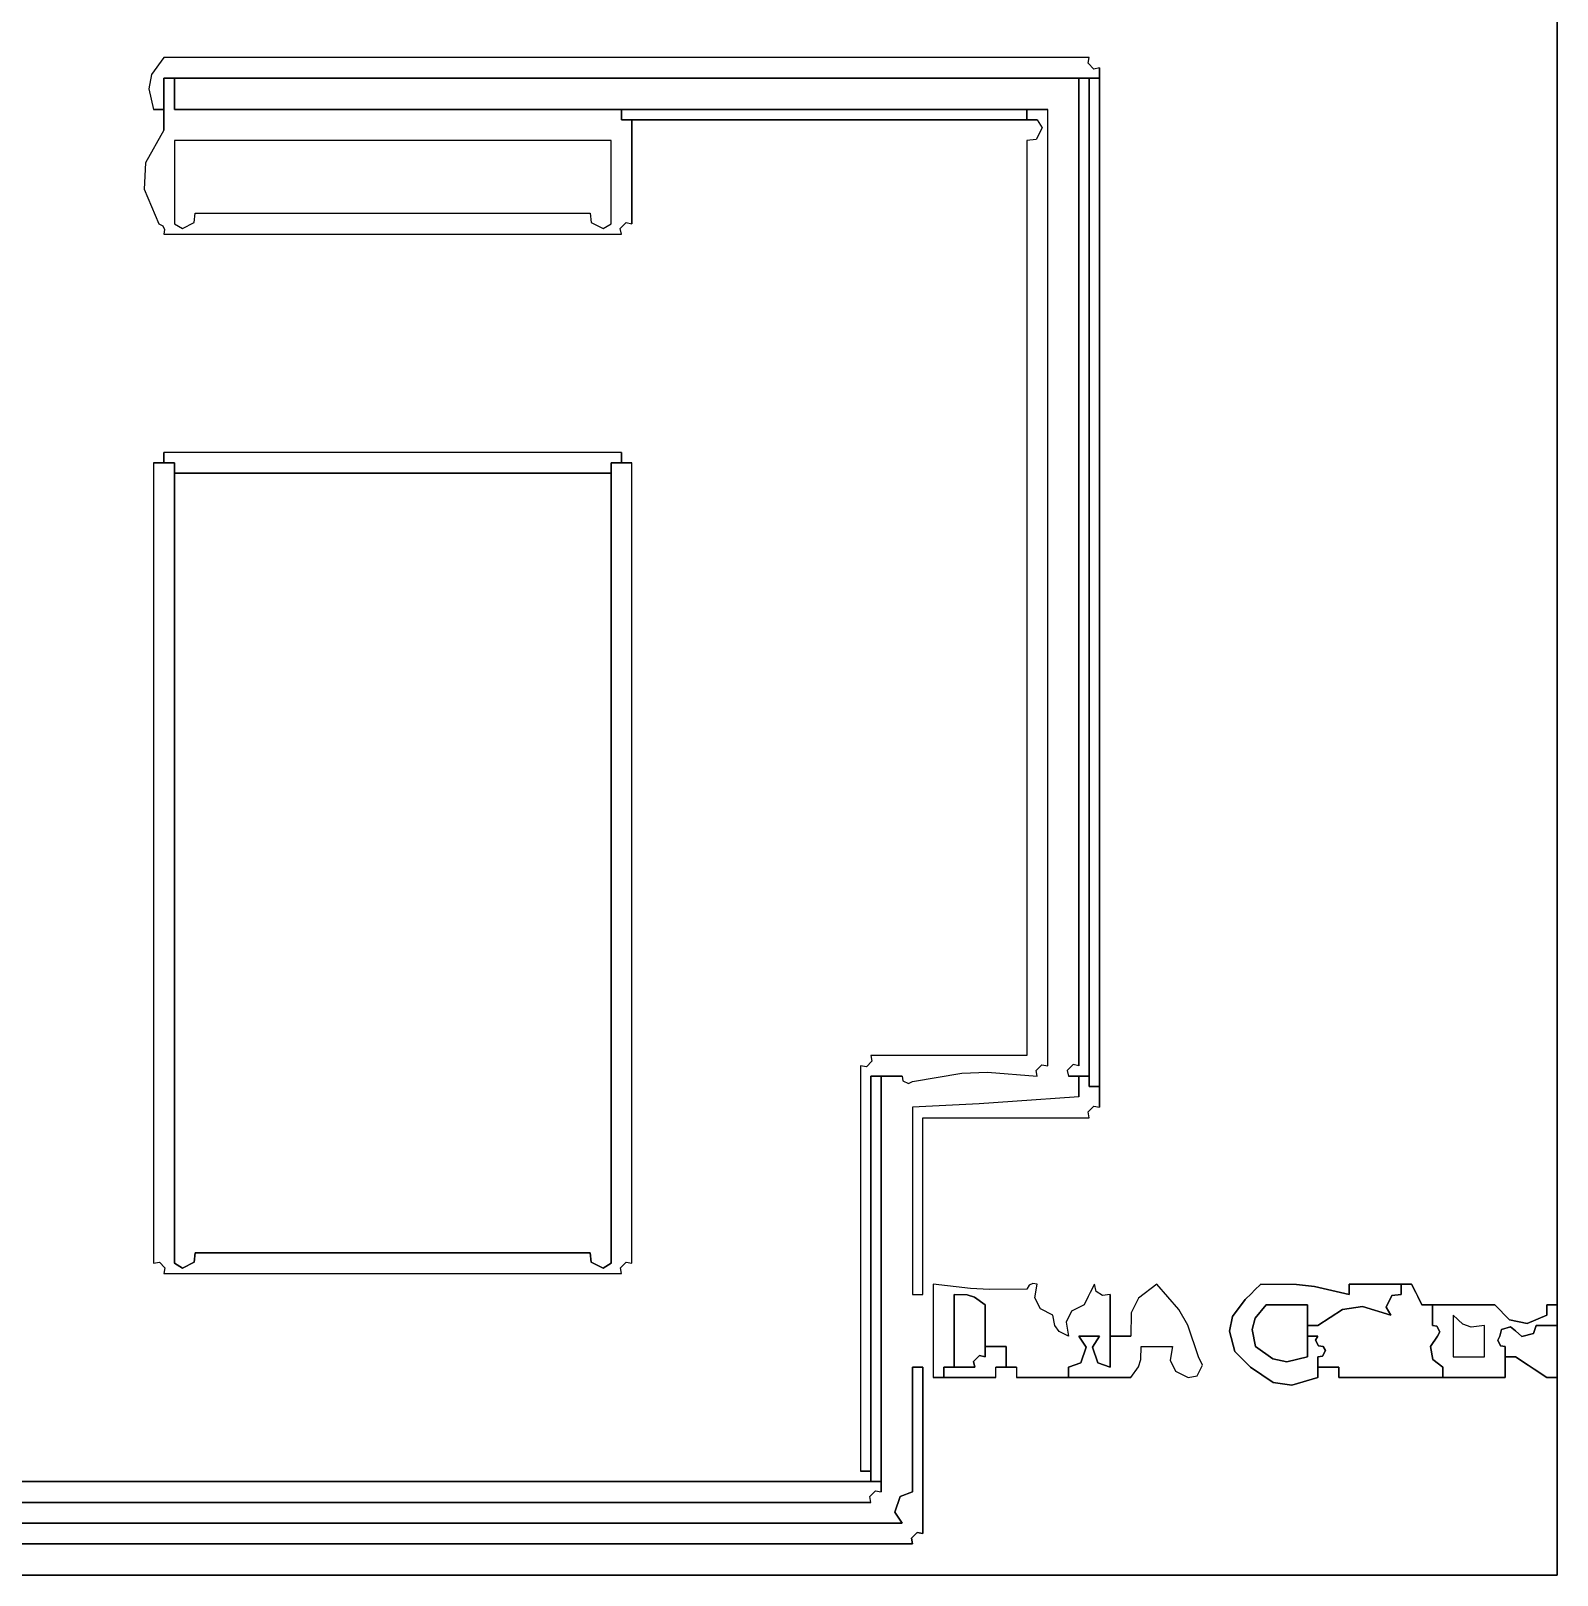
# Model space of a CAD drawing. Extents: x 0.01 to 7.89, y -0.01 to 3.53.
# Drawn here: x 5.851 to 7.891, y -0.014 to 2.05 of the extents above; entities that cross this region are included whole.
import ezdxf

# ---------------------------------------------------------------- set-up
doc = ezdxf.new("R2010")
doc.units = 0
doc.header["$LTSCALE"] = 0.40404
doc.layers.get('0').update_dxf_attribs({"linetype": 'CONTINUOUS'})

msp = doc.modelspace()

# ---------------------------------------------------------------- linework, layer by layer
for p, q in [((7.890686, 0.347301), (7.890686, 3.528582)), ((7.890686, 3.528582), (7.890686, 0.347301)), ((7.890686, 0.347301), (7.890686, 3.528582)), ((6.029151, 2.014348), (6.012531, 1.9914)), ((6.523708, 2.014348), (6.029151, 2.014348)), ((6.770987, 2.014348), (6.523708, 2.014348)), ((7.265544, 2.014348), (6.770987, 2.014348)), ((7.26387, 2.006669), (7.265544, 2.014348)), ((7.271758, 1.998782), (7.26387, 2.006669)), ((6.012531, 1.9914), (6.008743, 1.972462)), ((6.043043, 1.986564), (6.029151, 1.986564)), ((6.029151, 1.986564), (6.043043, 1.986564)), ((6.043043, 1.986564), (6.029151, 1.986564)), ((6.029151, 1.986564), (6.029151, 1.917103)), ((6.029151, 1.917103), (6.029151, 1.986564)), ((6.029151, 1.986564), (6.029151, 1.917103)), ((6.029151, 1.944887), (6.029151, 1.986564)), ((6.029151, 1.986564), (6.029151, 1.944887)), ((6.029151, 1.944887), (6.029151, 1.986564)), ((6.029151, 1.986564), (7.279436, 1.986564)), ((7.279436, 1.986564), (6.029151, 1.986564)), ((6.029151, 1.986564), (7.279436, 1.986564)), ((6.043043, 1.944887), (6.043043, 1.986564)), ((6.043043, 1.986564), (6.043043, 1.944887)), ((6.043043, 1.944887), (6.043043, 1.986564)), ((7.265544, 1.986564), (7.251652, 1.986564)), ((7.251652, 1.986564), (7.265544, 1.986564)), ((7.265544, 1.986564), (7.251652, 1.986564)), ((7.251652, 1.986564), (7.251652, 0.666819)), ((7.251652, 0.666819), (7.251652, 1.986564)), ((7.251652, 1.986564), (7.251652, 0.666819)), ((7.279436, 1.986564), (7.265544, 1.986564)), ((7.265544, 1.986564), (7.279436, 1.986564)), ((7.279436, 1.986564), (7.265544, 1.986564)), ((7.265544, 1.986564), (7.265544, 0.639034)), ((7.265544, 0.639034), (7.265544, 1.986564)), ((7.265544, 1.986564), (7.265544, 0.639034)), ((7.265544, 0.652926), (7.265544, 1.986564)), ((7.265544, 1.986564), (7.265544, 0.652926)), ((7.265544, 0.652926), (7.265544, 1.986564)), ((7.279436, 2.000456), (7.271758, 1.998782)), ((7.279436, 1.986564), (7.279436, 2.000456)), ((7.279436, 2.000456), (7.279436, 1.986564)), ((7.279436, 1.986564), (7.279436, 2.000456)), ((7.279436, 0.639034), (7.279436, 1.986564)), ((7.279436, 1.986564), (7.279436, 0.639034)), ((7.279436, 0.639034), (7.279436, 1.986564)), ((6.008743, 1.972462), (6.015259, 1.944887)), ((6.015259, 1.944887), (6.029151, 1.944887)), ((6.029151, 1.944887), (6.015259, 1.944887)), ((6.015259, 1.944887), (6.029151, 1.944887)), ((6.640401, 1.944887), (6.043043, 1.944887)), ((6.043043, 1.944887), (6.640401, 1.944887)), ((6.640401, 1.944887), (6.043043, 1.944887)), ((7.182191, 1.944887), (6.640401, 1.944887)), ((6.640401, 1.944887), (7.182191, 1.944887)), ((7.182191, 1.944887), (6.640401, 1.944887)), ((6.640401, 1.944887), (6.640401, 1.930995)), ((6.640401, 1.930995), (6.640401, 1.944887)), ((6.640401, 1.944887), (6.640401, 1.930995)), ((6.640401, 1.930995), (6.640401, 1.944887)), ((6.640401, 1.944887), (6.640401, 1.930995)), ((6.640401, 1.930995), (6.640401, 1.944887)), ((7.209976, 1.944887), (7.182191, 1.944887)), ((7.182191, 1.944887), (7.209976, 1.944887)), ((7.209976, 1.944887), (7.182191, 1.944887)), ((7.182191, 1.944887), (7.182191, 1.930995)), ((7.182191, 1.930995), (7.182191, 1.944887)), ((7.182191, 1.944887), (7.182191, 1.930995)), ((7.182191, 1.930995), (7.182191, 1.944887)), ((7.182191, 1.944887), (7.182191, 1.930995)), ((7.182191, 1.930995), (7.182191, 1.944887)), ((7.209976, 1.43366), (7.209976, 1.944887)), ((6.640401, 1.930995), (7.182191, 1.930995)), ((7.182191, 1.930995), (6.640401, 1.930995)), ((6.640401, 1.930995), (7.182191, 1.930995)), ((6.654293, 1.930995), (6.640401, 1.930995)), ((6.640401, 1.930995), (6.654293, 1.930995)), ((6.654293, 1.930995), (6.640401, 1.930995)), ((6.654293, 1.792075), (6.654293, 1.930995)), ((6.654293, 1.930995), (6.654293, 1.792075)), ((6.654293, 1.792075), (6.654293, 1.930995)), ((7.182191, 1.930995), (7.196084, 1.930995)), ((7.196084, 1.930995), (7.182191, 1.930995)), ((7.182191, 1.930995), (7.196084, 1.930995)), ((7.202433, 1.920315), (7.194546, 1.90454)), ((7.196084, 1.930995), (7.202433, 1.920315)), ((6.029151, 1.917103), (6.004651, 1.873416)), ((6.27643, 1.903211), (6.043043, 1.903211)), ((6.043043, 1.903211), (6.043043, 1.858757)), ((6.393123, 1.903211), (6.27643, 1.903211)), ((6.626509, 1.903211), (6.393123, 1.903211)), ((6.626509, 1.858757), (6.626509, 1.903211)), ((7.194546, 1.90454), (7.182191, 1.903211)), ((7.182191, 1.903211), (7.182191, 1.414211)), ((6.004651, 1.873416), (6.002695, 1.838207)), ((6.043043, 1.858757), (6.043043, 1.836529)), ((6.626509, 1.836529), (6.626509, 1.858757)), ((6.002695, 1.838207), (6.022205, 1.792075)), ((6.043043, 1.836529), (6.043043, 1.792075)), ((6.626509, 1.792075), (6.626509, 1.836529)), ((6.069498, 1.793613), (6.070827, 1.805967)), ((6.070827, 1.805967), (6.281986, 1.805967)), ((6.281986, 1.805967), (6.387566, 1.805967)), ((6.387566, 1.805967), (6.598725, 1.805967)), ((6.598725, 1.805967), (6.600054, 1.793613)), ((6.022205, 1.792075), (6.027636, 1.789057)), ((6.027636, 1.789057), (6.029996, 1.784338)), ((6.029996, 1.784338), (6.029151, 1.778183)), ((6.029151, 1.778183), (6.273651, 1.778183)), ((6.043043, 1.792075), (6.053724, 1.785725)), ((6.053724, 1.785725), (6.069498, 1.793613)), ((6.273651, 1.778183), (6.395901, 1.778183)), ((6.395901, 1.778183), (6.640401, 1.778183)), ((6.600054, 1.793613), (6.615829, 1.785725)), ((6.615829, 1.785725), (6.626509, 1.792075)), ((6.638728, 1.785861), (6.646615, 1.793748)), ((6.640401, 1.778183), (6.638728, 1.785861)), ((6.646615, 1.793748), (6.654293, 1.792075)), ((6.273651, 1.48645), (6.029151, 1.48645)), ((6.029151, 1.48645), (6.029151, 1.472558)), ((6.029151, 1.472558), (6.029151, 1.48645)), ((6.029151, 1.48645), (6.029151, 1.472558)), ((6.395901, 1.48645), (6.273651, 1.48645)), ((6.640401, 1.48645), (6.395901, 1.48645)), ((6.640401, 1.472558), (6.640401, 1.48645)), ((6.640401, 1.48645), (6.640401, 1.472558)), ((6.640401, 1.472558), (6.640401, 1.48645)), ((6.043043, 1.472558), (6.015259, 1.472558)), ((6.015259, 1.472558), (6.043043, 1.472558)), ((6.043043, 1.472558), (6.015259, 1.472558)), ((6.015259, 1.472558), (6.015259, 1.044682)), ((6.029151, 1.472558), (6.043043, 1.472558)), ((6.043043, 1.472558), (6.029151, 1.472558)), ((6.029151, 1.472558), (6.043043, 1.472558)), ((6.043043, 0.40287), (6.043043, 1.472558)), ((6.043043, 1.472558), (6.043043, 0.40287)), ((6.043043, 0.40287), (6.043043, 1.472558)), ((6.043043, 1.472558), (6.043043, 1.458666)), ((6.043043, 1.458666), (6.043043, 1.472558)), ((6.043043, 1.472558), (6.043043, 1.458666)), ((6.654293, 1.472558), (6.626509, 1.472558)), ((6.626509, 1.472558), (6.654293, 1.472558)), ((6.654293, 1.472558), (6.626509, 1.472558)), ((6.626509, 1.472558), (6.626509, 0.40287)), ((6.626509, 0.40287), (6.626509, 1.472558)), ((6.626509, 1.472558), (6.626509, 0.40287)), ((6.626509, 1.458666), (6.626509, 1.472558)), ((6.626509, 1.472558), (6.626509, 1.458666)), ((6.626509, 1.458666), (6.626509, 1.472558)), ((6.626509, 1.472558), (6.640401, 1.472558)), ((6.640401, 1.472558), (6.626509, 1.472558)), ((6.626509, 1.472558), (6.640401, 1.472558)), ((6.654293, 1.044682), (6.654293, 1.472558)), ((6.043043, 1.458666), (6.626509, 1.458666)), ((6.626509, 1.458666), (6.043043, 1.458666)), ((6.043043, 1.458666), (6.626509, 1.458666)), ((6.626509, 1.458666), (6.043043, 1.458666)), ((6.043043, 1.458666), (6.626509, 1.458666)), ((6.626509, 1.458666), (6.043043, 1.458666)), ((6.043043, 1.458666), (6.043043, 0.40287)), ((6.043043, 0.40287), (6.043043, 1.458666)), ((6.043043, 1.458666), (6.043043, 0.40287)), ((6.626509, 0.40287), (6.626509, 1.458666)), ((6.626509, 1.458666), (6.626509, 0.40287)), ((6.626509, 0.40287), (6.626509, 1.458666)), ((7.209976, 1.178046), (7.209976, 1.43366)), ((7.182191, 1.414211), (7.182191, 1.169711)), ((7.209976, 0.666819), (7.209976, 1.178046)), ((7.182191, 1.169711), (7.182191, 0.680711)), ((6.015259, 1.044682), (6.015259, 0.830745)), ((6.654293, 0.830745), (6.654293, 1.044682)), ((6.015259, 0.830745), (6.015259, 0.40287)), ((6.654293, 0.40287), (6.654293, 0.830745)), ((6.967666, 0.665503), (6.959919, 0.666819)), ((6.959919, 0.666819), (6.959919, 0.450103)), ((6.975126, 0.672963), (6.967666, 0.665503)), ((7.057163, 0.680711), (6.973811, 0.680711)), ((6.973811, 0.680711), (6.975126, 0.672963)), ((7.098839, 0.680711), (7.057163, 0.680711)), ((7.182191, 0.680711), (7.098839, 0.680711)), ((7.194768, 0.660674), (7.202228, 0.668134)), ((7.196084, 0.652926), (7.194768, 0.660674)), ((7.202228, 0.668134), (7.209976, 0.666819)), ((7.243973, 0.668492), (7.236086, 0.660605)), ((7.236086, 0.660605), (7.23776, 0.652926)), ((7.251652, 0.666819), (7.243973, 0.668492)), ((6.987703, 0.652926), (6.973811, 0.652926)), ((6.973811, 0.652926), (6.987703, 0.652926)), ((6.987703, 0.652926), (6.973811, 0.652926)), ((6.973811, 0.652926), (6.973811, 0.111136)), ((6.973811, 0.111136), (6.973811, 0.652926)), ((6.973811, 0.652926), (6.973811, 0.111136)), ((6.973811, 0.125028), (6.973811, 0.652926)), ((6.973811, 0.652926), (6.973811, 0.125028)), ((6.973811, 0.125028), (6.973811, 0.652926)), ((6.973811, 0.652926), (7.015487, 0.652926)), ((7.015487, 0.652926), (6.973811, 0.652926)), ((6.973811, 0.652926), (7.015487, 0.652926)), ((6.987703, 0.111136), (6.987703, 0.652926)), ((6.987703, 0.652926), (6.987703, 0.111136)), ((6.987703, 0.111136), (6.987703, 0.652926)), ((7.015487, 0.652926), (7.016325, 0.646771)), ((7.016325, 0.646771), (7.023951, 0.642957)), ((7.023951, 0.642957), (7.029379, 0.64598)), ((7.029379, 0.64598), (7.095231, 0.656827)), ((7.095231, 0.656827), (7.129557, 0.658257)), ((7.129557, 0.658257), (7.196084, 0.652926)), ((7.23776, 0.652926), (7.265544, 0.652926)), ((7.265544, 0.652926), (7.23776, 0.652926)), ((7.23776, 0.652926), (7.265544, 0.652926)), ((7.265544, 0.652926), (7.251652, 0.652926)), ((7.251652, 0.652926), (7.265544, 0.652926)), ((7.265544, 0.652926), (7.251652, 0.652926)), ((7.251652, 0.652926), (7.251652, 0.625142)), ((7.251652, 0.625142), (7.251652, 0.652926)), ((7.251652, 0.652926), (7.251652, 0.625142)), ((7.265544, 0.639034), (7.265544, 0.652926)), ((7.265544, 0.652926), (7.265544, 0.639034)), ((7.265544, 0.639034), (7.265544, 0.652926)), ((7.251652, 0.625142), (7.162789, 0.618894)), ((7.265544, 0.639034), (7.279436, 0.639034)), ((7.279436, 0.639034), (7.265544, 0.639034)), ((7.265544, 0.639034), (7.279436, 0.639034)), ((7.279436, 0.639034), (7.265544, 0.639034)), ((7.265544, 0.639034), (7.279436, 0.639034)), ((7.279436, 0.639034), (7.265544, 0.639034)), ((7.279436, 0.61125), (7.279436, 0.639034)), ((7.279436, 0.639034), (7.279436, 0.61125)), ((7.279436, 0.61125), (7.279436, 0.639034)), ((7.118329, 0.616115), (7.029379, 0.61125)), ((7.029379, 0.61125), (7.029379, 0.511228)), ((7.162789, 0.618894), (7.118329, 0.616115)), ((7.26387, 0.605037), (7.271758, 0.612924)), ((7.265544, 0.597358), (7.26387, 0.605037)), ((7.271758, 0.612924), (7.279436, 0.61125)), ((7.043271, 0.502892), (7.043271, 0.597358)), ((7.043271, 0.597358), (7.13218, 0.597358)), ((7.13218, 0.597358), (7.176635, 0.597358)), ((7.176635, 0.597358), (7.265544, 0.597358)), ((7.029379, 0.511228), (7.029379, 0.461216)), ((7.043271, 0.455659), (7.043271, 0.502892)), ((7.029379, 0.461216), (7.029379, 0.361193)), ((7.043271, 0.361193), (7.043271, 0.455659)), ((6.959919, 0.450103), (6.959919, 0.341745)), ((6.070827, 0.416762), (6.069498, 0.404407)), ((6.069498, 0.404407), (6.070827, 0.416762)), ((6.281986, 0.416762), (6.070827, 0.416762)), ((6.070827, 0.416762), (6.281986, 0.416762)), ((6.387566, 0.416762), (6.281986, 0.416762)), ((6.281986, 0.416762), (6.387566, 0.416762)), ((6.598725, 0.416762), (6.387566, 0.416762)), ((6.387566, 0.416762), (6.598725, 0.416762)), ((6.600054, 0.404407), (6.598725, 0.416762)), ((6.598725, 0.416762), (6.600054, 0.404407)), ((6.015259, 0.40287), (6.023007, 0.404185)), ((6.023007, 0.404185), (6.030466, 0.396725)), ((6.030466, 0.396725), (6.029151, 0.388977)), ((6.053724, 0.39652), (6.043043, 0.40287)), ((6.043043, 0.40287), (6.053724, 0.39652)), ((6.069498, 0.404407), (6.053724, 0.39652)), ((6.053724, 0.39652), (6.069498, 0.404407)), ((6.615829, 0.39652), (6.600054, 0.404407)), ((6.600054, 0.404407), (6.615829, 0.39652)), ((6.626509, 0.40287), (6.615829, 0.39652)), ((6.615829, 0.39652), (6.626509, 0.40287)), ((6.639086, 0.396725), (6.646546, 0.404185)), ((6.640401, 0.388977), (6.639086, 0.396725)), ((6.646546, 0.404185), (6.654293, 0.40287)), ((6.029151, 0.388977), (6.273651, 0.388977)), ((6.273651, 0.388977), (6.395901, 0.388977)), ((6.395901, 0.388977), (6.640401, 0.388977)), ((7.106906, 0.369215), (7.057163, 0.375085)), ((7.057163, 0.375085), (7.057163, 0.325074)), ((7.185209, 0.37357), (7.182191, 0.368139)), ((7.189929, 0.37593), (7.185209, 0.37357)), ((7.196084, 0.375085), (7.189929, 0.37593)), ((7.192896, 0.356722), (7.196084, 0.375085)), ((7.27249, 0.375085), (7.266933, 0.363972)), ((7.274789, 0.365335), (7.27249, 0.375085)), ((7.355842, 0.375085), (7.331259, 0.356096)), ((7.385239, 0.341278), (7.355842, 0.375085)), ((7.486427, 0.36675), (7.494763, 0.375085)), ((7.494763, 0.375085), (7.486427, 0.36675)), ((7.494763, 0.375085), (7.542317, 0.374468)), ((7.542317, 0.374468), (7.494763, 0.375085)), ((7.542317, 0.374468), (7.566446, 0.37163)), ((7.566446, 0.37163), (7.542317, 0.374468)), ((7.566446, 0.37163), (7.612845, 0.361193)), ((7.612845, 0.361193), (7.566446, 0.37163)), ((7.612845, 0.369529), (7.612845, 0.375085)), ((7.612845, 0.375085), (7.696197, 0.375085)), ((7.696197, 0.375085), (7.612845, 0.375085)), ((7.612845, 0.375085), (7.696197, 0.375085)), ((7.682305, 0.375085), (7.612845, 0.375085)), ((7.612845, 0.375085), (7.682305, 0.375085)), ((7.682305, 0.375085), (7.612845, 0.375085)), ((7.612845, 0.375085), (7.612845, 0.369529)), ((7.682305, 0.361193), (7.682305, 0.375085)), ((7.682305, 0.375085), (7.682305, 0.361193)), ((7.682305, 0.361193), (7.682305, 0.375085)), ((7.696197, 0.375085), (7.682305, 0.375085)), ((7.682305, 0.375085), (7.696197, 0.375085)), ((7.696197, 0.375085), (7.682305, 0.375085)), ((7.682305, 0.375085), (7.682305, 0.361193)), ((7.682305, 0.361193), (7.682305, 0.375085)), ((7.682305, 0.375085), (7.682305, 0.361193)), ((7.696197, 0.375085), (7.701754, 0.363972)), ((7.701754, 0.363972), (7.696197, 0.375085)), ((7.029379, 0.361193), (7.034936, 0.361193)), ((7.034936, 0.361193), (7.037714, 0.361193)), ((7.037714, 0.361193), (7.043271, 0.361193)), ((7.084947, 0.263949), (7.084947, 0.361193)), ((7.084947, 0.361193), (7.084947, 0.263949)), ((7.084947, 0.263949), (7.084947, 0.361193)), ((7.084947, 0.361193), (7.102515, 0.360811)), ((7.102515, 0.360811), (7.084947, 0.361193)), ((7.084947, 0.361193), (7.084947, 0.263949)), ((7.084947, 0.263949), (7.084947, 0.361193)), ((7.084947, 0.361193), (7.084947, 0.263949)), ((7.102515, 0.360811), (7.11234, 0.357536)), ((7.11234, 0.357536), (7.102515, 0.360811)), ((7.132104, 0.367815), (7.106906, 0.369215)), ((7.11234, 0.357536), (7.126623, 0.347301)), ((7.126623, 0.347301), (7.11234, 0.357536)), ((7.182191, 0.368139), (7.132104, 0.367815)), ((7.200318, 0.341877), (7.192896, 0.356722)), ((7.264155, 0.358415), (7.258598, 0.347301)), ((7.266933, 0.363972), (7.264155, 0.358415)), ((7.283443, 0.359566), (7.274789, 0.365335)), ((7.293328, 0.361193), (7.283443, 0.359566)), ((7.293328, 0.263949), (7.293328, 0.361193)), ((7.293328, 0.361193), (7.293328, 0.263949)), ((7.293328, 0.263949), (7.293328, 0.361193)), ((7.331259, 0.356096), (7.321554, 0.336686)), ((7.456749, 0.331712), (7.473925, 0.354247)), ((7.473925, 0.354247), (7.456749, 0.331712)), ((7.473925, 0.354247), (7.48226, 0.362583)), ((7.48226, 0.362583), (7.473925, 0.354247)), ((7.48226, 0.362583), (7.486427, 0.36675)), ((7.486427, 0.36675), (7.48226, 0.362583)), ((7.612845, 0.36675), (7.612845, 0.369529)), ((7.612845, 0.369529), (7.612845, 0.36675)), ((7.612845, 0.361193), (7.612845, 0.36675)), ((7.612845, 0.36675), (7.612845, 0.361193)), ((7.662064, 0.34409), (7.669951, 0.359865)), ((7.669951, 0.359865), (7.662064, 0.34409)), ((7.669951, 0.359865), (7.682305, 0.361193)), ((7.682305, 0.361193), (7.669951, 0.359865)), ((7.701754, 0.363972), (7.704533, 0.358415)), ((7.704533, 0.358415), (7.701754, 0.363972)), ((7.704533, 0.358415), (7.71009, 0.347301)), ((7.71009, 0.347301), (7.704533, 0.358415)), ((6.959919, 0.341745), (6.959919, 0.125028)), ((7.126623, 0.347301), (7.126623, 0.291733)), ((7.126623, 0.291733), (7.126623, 0.347301)), ((7.126623, 0.347301), (7.126623, 0.291733)), ((7.126623, 0.277841), (7.126623, 0.347301)), ((7.126623, 0.347301), (7.126623, 0.277841)), ((7.126623, 0.277841), (7.126623, 0.347301)), ((7.216922, 0.333409), (7.200318, 0.341877)), ((7.219457, 0.31975), (7.216922, 0.333409)), ((7.241994, 0.338833), (7.234572, 0.323989)), ((7.258598, 0.347301), (7.241994, 0.338833)), ((7.321554, 0.336686), (7.321112, 0.305625)), ((7.397209, 0.320331), (7.385239, 0.341278)), ((7.452846, 0.312195), (7.456749, 0.331712)), ((7.456749, 0.331712), (7.452846, 0.312195)), ((7.501709, 0.347301), (7.487236, 0.32954)), ((7.487236, 0.32954), (7.501709, 0.347301)), ((7.523936, 0.347301), (7.501709, 0.347301)), ((7.501709, 0.347301), (7.523936, 0.347301)), ((7.53505, 0.347301), (7.523936, 0.347301)), ((7.523936, 0.347301), (7.53505, 0.347301)), ((7.557277, 0.347301), (7.53505, 0.347301)), ((7.53505, 0.347301), (7.557277, 0.347301)), ((7.557277, 0.277841), (7.557277, 0.347301)), ((7.557277, 0.347301), (7.557277, 0.277841)), ((7.557277, 0.277841), (7.557277, 0.347301)), ((7.557277, 0.347301), (7.557277, 0.319517)), ((7.557277, 0.319517), (7.557277, 0.347301)), ((7.557277, 0.347301), (7.557277, 0.319517)), ((7.571169, 0.319517), (7.603995, 0.341113)), ((7.603995, 0.341113), (7.571169, 0.319517)), ((7.603995, 0.341113), (7.630854, 0.34495)), ((7.630854, 0.34495), (7.603995, 0.341113)), ((7.630854, 0.34495), (7.668413, 0.333409)), ((7.668413, 0.333409), (7.630854, 0.34495)), ((7.668413, 0.333409), (7.662064, 0.34409)), ((7.662064, 0.34409), (7.668413, 0.333409)), ((7.71009, 0.347301), (7.807334, 0.347301)), ((7.807334, 0.347301), (7.71009, 0.347301)), ((7.71009, 0.347301), (7.807334, 0.347301)), ((7.723982, 0.347301), (7.71009, 0.347301)), ((7.71009, 0.347301), (7.723982, 0.347301)), ((7.723982, 0.347301), (7.71009, 0.347301)), ((7.807334, 0.347301), (7.723982, 0.347301)), ((7.723982, 0.347301), (7.807334, 0.347301)), ((7.807334, 0.347301), (7.723982, 0.347301)), ((7.723982, 0.347301), (7.723982, 0.319517)), ((7.723982, 0.319517), (7.723982, 0.347301)), ((7.723982, 0.347301), (7.723982, 0.319517)), ((7.723982, 0.319517), (7.723982, 0.347301)), ((7.723982, 0.347301), (7.723982, 0.319517)), ((7.723982, 0.319517), (7.723982, 0.347301)), ((7.764543, 0.321346), (7.751766, 0.333409)), ((7.751766, 0.333409), (7.751766, 0.311182)), ((7.807334, 0.347301), (7.827283, 0.32718)), ((7.827283, 0.32718), (7.807334, 0.347301)), ((7.850641, 0.322508), (7.876794, 0.333409)), ((7.876794, 0.333409), (7.850641, 0.322508)), ((7.876794, 0.341745), (7.876794, 0.347301)), ((7.876794, 0.347301), (7.890686, 0.347301)), ((7.890686, 0.347301), (7.876794, 0.347301)), ((7.876794, 0.347301), (7.890686, 0.347301)), ((7.890686, 0.347301), (7.876794, 0.347301)), ((7.876794, 0.347301), (7.890686, 0.347301)), ((7.890686, 0.347301), (7.876794, 0.347301)), ((7.876794, 0.347301), (7.876794, 0.341745)), ((7.876794, 0.338966), (7.876794, 0.341745)), ((7.876794, 0.341745), (7.876794, 0.338966)), ((7.876794, 0.333409), (7.876794, 0.338966)), ((7.876794, 0.338966), (7.876794, 0.333409)), ((7.890686, 0.319517), (7.890686, 0.347301)), ((7.890686, 0.347301), (7.890686, 0.319517)), ((7.890686, 0.319517), (7.890686, 0.347301)), ((7.057163, 0.325074), (7.057163, 0.300068)), ((7.225357, 0.311883), (7.219457, 0.31975)), ((7.23776, 0.305625), (7.225357, 0.311883)), ((7.234572, 0.323989), (7.23776, 0.305625)), ((7.41141, 0.277841), (7.397209, 0.320331)), ((7.460033, 0.284787), (7.452846, 0.312195)), ((7.452846, 0.312195), (7.460033, 0.284787)), ((7.487236, 0.32954), (7.483405, 0.314216)), ((7.483405, 0.314216), (7.487236, 0.32954)), ((7.483405, 0.314216), (7.487817, 0.291733)), ((7.487817, 0.291733), (7.483405, 0.314216)), ((7.557277, 0.319517), (7.571169, 0.319517)), ((7.571169, 0.319517), (7.557277, 0.319517)), ((7.557277, 0.319517), (7.571169, 0.319517)), ((7.571169, 0.319517), (7.557277, 0.319517)), ((7.557277, 0.319517), (7.571169, 0.319517)), ((7.571169, 0.319517), (7.557277, 0.319517)), ((7.557277, 0.319517), (7.557277, 0.305625)), ((7.557277, 0.305625), (7.557277, 0.319517)), ((7.557277, 0.319517), (7.557277, 0.305625)), ((7.723982, 0.319517), (7.730138, 0.318679)), ((7.730138, 0.318679), (7.723982, 0.319517)), ((7.730138, 0.318679), (7.733951, 0.311053)), ((7.733951, 0.311053), (7.730138, 0.318679)), ((7.733951, 0.311053), (7.730928, 0.305625)), ((7.730928, 0.305625), (7.733951, 0.311053)), ((7.751766, 0.311182), (7.751766, 0.300068)), ((7.775982, 0.317534), (7.764543, 0.321346)), ((7.793442, 0.319517), (7.775982, 0.317534)), ((7.793442, 0.302847), (7.793442, 0.319517)), ((7.816446, 0.31414), (7.81428, 0.305625)), ((7.81428, 0.305625), (7.816446, 0.31414)), ((7.828277, 0.318084), (7.816446, 0.31414)), ((7.816446, 0.31414), (7.828277, 0.318084)), ((7.827283, 0.32718), (7.850641, 0.322508)), ((7.850641, 0.322508), (7.827283, 0.32718)), ((7.835118, 0.312571), (7.828277, 0.318084)), ((7.828277, 0.318084), (7.835118, 0.312571)), ((7.843682, 0.304962), (7.835118, 0.312571)), ((7.835118, 0.312571), (7.843682, 0.304962)), ((7.862902, 0.319517), (7.858927, 0.308773)), ((7.858927, 0.308773), (7.862902, 0.319517)), ((7.890686, 0.319517), (7.862902, 0.319517)), ((7.862902, 0.319517), (7.890686, 0.319517)), ((7.890686, 0.319517), (7.862902, 0.319517)), ((7.862902, 0.319517), (7.890686, 0.319517)), ((7.890686, 0.319517), (7.862902, 0.319517)), ((7.862902, 0.319517), (7.890686, 0.319517)), ((7.890686, 0.250057), (7.890686, 0.319517)), ((7.890686, 0.319517), (7.890686, 0.250057)), ((7.890686, 0.250057), (7.890686, 0.319517)), ((7.057163, 0.300068), (7.057163, 0.250057)), ((7.126623, 0.291733), (7.154407, 0.291733)), ((7.154407, 0.291733), (7.126623, 0.291733)), ((7.126623, 0.291733), (7.154407, 0.291733)), ((7.154407, 0.291733), (7.126623, 0.291733)), ((7.126623, 0.291733), (7.154407, 0.291733)), ((7.154407, 0.291733), (7.126623, 0.291733)), ((7.126623, 0.291733), (7.126623, 0.277841)), ((7.126623, 0.277841), (7.126623, 0.291733)), ((7.126623, 0.291733), (7.126623, 0.277841)), ((7.154407, 0.291733), (7.154407, 0.263949)), ((7.154407, 0.263949), (7.154407, 0.291733)), ((7.154407, 0.291733), (7.154407, 0.263949)), ((7.154407, 0.263949), (7.154407, 0.291733)), ((7.154407, 0.291733), (7.154407, 0.263949)), ((7.154407, 0.263949), (7.154407, 0.291733)), ((7.261256, 0.29091), (7.251652, 0.305625)), ((7.251652, 0.305625), (7.262765, 0.305625)), ((7.262765, 0.305625), (7.251652, 0.305625)), ((7.251652, 0.305625), (7.261256, 0.29091)), ((7.254272, 0.269959), (7.261256, 0.29091)), ((7.261256, 0.29091), (7.254272, 0.269959)), ((7.262765, 0.305625), (7.268322, 0.305625)), ((7.268322, 0.305625), (7.262765, 0.305625)), ((7.268322, 0.305625), (7.279436, 0.305625)), ((7.279436, 0.305625), (7.268322, 0.305625)), ((7.279436, 0.305625), (7.269832, 0.29091)), ((7.269832, 0.29091), (7.279436, 0.305625)), ((7.269832, 0.29091), (7.276815, 0.269959)), ((7.276815, 0.269959), (7.269832, 0.29091)), ((7.321112, 0.305625), (7.293328, 0.305625)), ((7.293328, 0.305625), (7.321112, 0.305625)), ((7.321112, 0.305625), (7.293328, 0.305625)), ((7.293328, 0.305625), (7.293328, 0.263949)), ((7.293328, 0.263949), (7.293328, 0.305625)), ((7.293328, 0.305625), (7.293328, 0.263949)), ((7.334446, 0.27417), (7.335004, 0.291733)), ((7.335004, 0.291733), (7.351675, 0.291733)), ((7.351675, 0.291733), (7.36001, 0.291733)), ((7.36001, 0.291733), (7.37668, 0.291733)), ((7.37668, 0.291733), (7.373493, 0.27337)), ((7.487817, 0.291733), (7.510764, 0.275113)), ((7.510764, 0.275113), (7.487817, 0.291733)), ((7.571169, 0.305625), (7.557277, 0.305625)), ((7.557277, 0.305625), (7.571169, 0.305625)), ((7.571169, 0.305625), (7.557277, 0.305625)), ((7.557277, 0.305625), (7.557277, 0.277841)), ((7.557277, 0.277841), (7.557277, 0.305625)), ((7.557277, 0.305625), (7.557277, 0.277841)), ((7.557277, 0.305625), (7.571169, 0.305625)), ((7.571169, 0.305625), (7.557277, 0.305625)), ((7.557277, 0.305625), (7.571169, 0.305625)), ((7.567994, 0.300285), (7.571169, 0.305625)), ((7.571169, 0.305625), (7.567994, 0.300285)), ((7.571938, 0.292398), (7.567994, 0.300285)), ((7.567994, 0.300285), (7.571938, 0.292398)), ((7.578115, 0.291733), (7.571938, 0.292398)), ((7.571938, 0.292398), (7.578115, 0.291733)), ((7.581138, 0.286306), (7.578115, 0.291733)), ((7.578115, 0.291733), (7.581138, 0.286306)), ((7.730928, 0.305625), (7.721685, 0.291476)), ((7.721685, 0.291476), (7.730928, 0.305625)), ((7.721685, 0.291476), (7.724542, 0.274336)), ((7.724542, 0.274336), (7.721685, 0.291476)), ((7.751766, 0.300068), (7.751766, 0.277841)), ((7.793442, 0.294512), (7.793442, 0.302847)), ((7.793442, 0.277841), (7.793442, 0.294512)), ((7.81428, 0.305625), (7.811257, 0.300198)), ((7.811257, 0.300198), (7.81428, 0.305625)), ((7.811257, 0.300198), (7.81507, 0.292571)), ((7.81507, 0.292571), (7.811257, 0.300198)), ((7.81507, 0.292571), (7.821226, 0.291733)), ((7.821226, 0.291733), (7.81507, 0.292571)), ((7.821226, 0.291733), (7.821226, 0.277841)), ((7.821226, 0.277841), (7.821226, 0.291733)), ((7.821226, 0.291733), (7.821226, 0.277841)), ((7.821226, 0.250057), (7.821226, 0.291733)), ((7.821226, 0.291733), (7.821226, 0.250057)), ((7.821226, 0.250057), (7.821226, 0.291733)), ((7.858927, 0.308773), (7.843682, 0.304962)), ((7.843682, 0.304962), (7.858927, 0.308773)), ((7.118945, 0.279515), (7.111058, 0.271627)), ((7.111058, 0.271627), (7.118945, 0.279515)), ((7.111058, 0.271627), (7.112731, 0.263949)), ((7.112731, 0.263949), (7.111058, 0.271627)), ((7.126623, 0.277841), (7.118945, 0.279515)), ((7.118945, 0.279515), (7.126623, 0.277841)), ((7.23776, 0.263949), (7.254272, 0.269959)), ((7.254272, 0.269959), (7.23776, 0.263949)), ((7.276815, 0.269959), (7.293328, 0.263949)), ((7.293328, 0.263949), (7.276815, 0.269959)), ((7.331204, 0.264442), (7.334446, 0.27417)), ((7.373493, 0.27337), (7.380915, 0.258525)), ((7.416662, 0.26658), (7.41141, 0.277841)), ((7.468368, 0.276452), (7.460033, 0.284787)), ((7.460033, 0.284787), (7.468368, 0.276452)), ((7.472535, 0.272284), (7.468368, 0.276452)), ((7.468368, 0.276452), (7.472535, 0.272284)), ((7.480871, 0.263949), (7.472535, 0.272284)), ((7.472535, 0.272284), (7.480871, 0.263949)), ((7.510764, 0.275113), (7.529702, 0.271325)), ((7.529702, 0.271325), (7.510764, 0.275113)), ((7.529702, 0.271325), (7.557277, 0.277841)), ((7.557277, 0.277841), (7.529702, 0.271325)), ((7.571169, 0.277841), (7.577325, 0.278679)), ((7.577325, 0.278679), (7.571169, 0.277841)), ((7.571169, 0.250057), (7.571169, 0.277841)), ((7.571169, 0.277841), (7.571169, 0.250057)), ((7.571169, 0.250057), (7.571169, 0.277841)), ((7.571169, 0.277841), (7.571169, 0.263949)), ((7.571169, 0.263949), (7.571169, 0.277841)), ((7.571169, 0.277841), (7.571169, 0.263949)), ((7.577325, 0.278679), (7.581138, 0.286306)), ((7.581138, 0.286306), (7.577325, 0.278679)), ((7.724542, 0.274336), (7.737874, 0.263949)), ((7.737874, 0.263949), (7.724542, 0.274336)), ((7.751766, 0.277841), (7.768436, 0.277841)), ((7.768436, 0.277841), (7.776771, 0.277841)), ((7.776771, 0.277841), (7.793442, 0.277841)), ((7.835118, 0.277841), (7.821226, 0.277841)), ((7.821226, 0.277841), (7.835118, 0.277841)), ((7.835118, 0.277841), (7.821226, 0.277841)), ((7.821226, 0.277841), (7.821226, 0.250057)), ((7.821226, 0.250057), (7.821226, 0.277841)), ((7.821226, 0.277841), (7.821226, 0.250057)), ((7.821226, 0.277841), (7.835118, 0.277841)), ((7.835118, 0.277841), (7.821226, 0.277841)), ((7.821226, 0.277841), (7.835118, 0.277841)), ((7.851788, 0.266727), (7.835118, 0.277841)), ((7.835118, 0.277841), (7.851788, 0.266727)), ((7.029379, 0.197267), (7.029379, 0.263949)), ((7.029379, 0.263949), (7.034936, 0.263949)), ((7.034936, 0.263949), (7.029379, 0.263949)), ((7.029379, 0.263949), (7.029379, 0.197267)), ((7.034936, 0.263949), (7.037714, 0.263949)), ((7.037714, 0.263949), (7.034936, 0.263949)), ((7.037714, 0.263949), (7.043271, 0.263949)), ((7.043271, 0.263949), (7.037714, 0.263949)), ((7.043271, 0.263949), (7.043271, 0.17504)), ((7.043271, 0.17504), (7.043271, 0.263949)), ((7.057163, 0.250057), (7.071055, 0.250057)), ((7.071055, 0.250057), (7.057163, 0.250057)), ((7.057163, 0.250057), (7.071055, 0.250057)), ((7.071055, 0.250057), (7.071055, 0.263949)), ((7.071055, 0.263949), (7.071055, 0.250057)), ((7.071055, 0.250057), (7.071055, 0.263949)), ((7.071055, 0.263949), (7.084947, 0.263949)), ((7.084947, 0.263949), (7.071055, 0.263949)), ((7.071055, 0.263949), (7.084947, 0.263949)), ((7.112731, 0.263949), (7.071055, 0.263949)), ((7.071055, 0.263949), (7.112731, 0.263949)), ((7.112731, 0.263949), (7.071055, 0.263949)), ((7.071055, 0.263949), (7.071055, 0.250057)), ((7.071055, 0.250057), (7.071055, 0.263949)), ((7.071055, 0.263949), (7.071055, 0.250057)), ((7.071055, 0.250057), (7.140515, 0.250057)), ((7.140515, 0.250057), (7.071055, 0.250057)), ((7.071055, 0.250057), (7.140515, 0.250057)), ((7.084947, 0.263949), (7.112731, 0.263949)), ((7.112731, 0.263949), (7.084947, 0.263949)), ((7.084947, 0.263949), (7.112731, 0.263949)), ((7.140515, 0.258392), (7.140515, 0.263949)), ((7.140515, 0.263949), (7.154407, 0.263949)), ((7.154407, 0.263949), (7.140515, 0.263949)), ((7.140515, 0.263949), (7.154407, 0.263949)), ((7.140515, 0.255614), (7.140515, 0.258392)), ((7.140515, 0.250057), (7.140515, 0.255614)), ((7.154407, 0.263949), (7.168299, 0.263949)), ((7.168299, 0.263949), (7.154407, 0.263949)), ((7.154407, 0.263949), (7.168299, 0.263949)), ((7.168299, 0.263949), (7.168299, 0.258392)), ((7.168299, 0.258392), (7.168299, 0.255614)), ((7.168299, 0.255614), (7.168299, 0.250057)), ((7.168299, 0.250057), (7.23776, 0.250057)), ((7.23776, 0.250057), (7.168299, 0.250057)), ((7.168299, 0.250057), (7.23776, 0.250057)), ((7.23776, 0.250057), (7.23776, 0.263949)), ((7.23776, 0.263949), (7.23776, 0.250057)), ((7.23776, 0.250057), (7.23776, 0.263949)), ((7.23776, 0.263949), (7.23776, 0.250057)), ((7.23776, 0.250057), (7.23776, 0.263949)), ((7.23776, 0.263949), (7.23776, 0.250057)), ((7.23776, 0.250057), (7.321112, 0.250057)), ((7.321112, 0.250057), (7.23776, 0.250057)), ((7.23776, 0.250057), (7.321112, 0.250057)), ((7.321112, 0.250057), (7.331204, 0.264442)), ((7.380915, 0.258525), (7.397518, 0.250057)), ((7.397518, 0.250057), (7.409678, 0.252613)), ((7.409678, 0.252613), (7.416662, 0.26658)), ((7.511269, 0.243665), (7.480871, 0.263949)), ((7.480871, 0.263949), (7.511269, 0.243665)), ((7.571169, 0.250057), (7.53608, 0.239848)), ((7.53608, 0.239848), (7.571169, 0.250057)), ((7.598953, 0.263949), (7.571169, 0.263949)), ((7.571169, 0.263949), (7.598953, 0.263949)), ((7.598953, 0.263949), (7.571169, 0.263949)), ((7.571169, 0.263949), (7.571169, 0.250057)), ((7.571169, 0.250057), (7.571169, 0.263949)), ((7.571169, 0.263949), (7.571169, 0.250057)), ((7.571169, 0.263949), (7.598953, 0.263949)), ((7.598953, 0.263949), (7.571169, 0.263949)), ((7.571169, 0.263949), (7.598953, 0.263949)), ((7.598953, 0.258392), (7.598953, 0.263949)), ((7.598953, 0.263949), (7.598953, 0.258392)), ((7.598953, 0.255614), (7.598953, 0.258392)), ((7.598953, 0.258392), (7.598953, 0.255614)), ((7.598953, 0.250057), (7.598953, 0.255614)), ((7.598953, 0.255614), (7.598953, 0.250057)), ((7.821226, 0.250057), (7.598953, 0.250057)), ((7.598953, 0.250057), (7.821226, 0.250057)), ((7.821226, 0.250057), (7.598953, 0.250057)), ((7.598953, 0.250057), (7.737874, 0.250057)), ((7.737874, 0.250057), (7.598953, 0.250057)), ((7.598953, 0.250057), (7.737874, 0.250057)), ((7.737874, 0.263949), (7.737874, 0.250057)), ((7.737874, 0.250057), (7.737874, 0.263949)), ((7.737874, 0.263949), (7.737874, 0.250057)), ((7.737874, 0.250057), (7.737874, 0.263949)), ((7.737874, 0.263949), (7.737874, 0.250057)), ((7.737874, 0.250057), (7.737874, 0.263949)), ((7.737874, 0.250057), (7.821226, 0.250057)), ((7.821226, 0.250057), (7.737874, 0.250057)), ((7.737874, 0.250057), (7.821226, 0.250057)), ((7.860124, 0.261171), (7.851788, 0.266727)), ((7.851788, 0.266727), (7.860124, 0.261171)), ((7.876794, 0.250057), (7.860124, 0.261171)), ((7.860124, 0.261171), (7.876794, 0.250057)), ((7.890686, 0.250057), (7.876794, 0.250057)), ((7.876794, 0.250057), (7.890686, 0.250057)), ((7.890686, 0.250057), (7.876794, 0.250057)), ((7.876794, 0.250057), (7.890686, 0.250057)), ((7.890686, 0.250057), (7.876794, 0.250057)), ((7.876794, 0.250057), (7.890686, 0.250057)), ((7.890686, -0.013892), (7.890686, 0.250057)), ((7.890686, 0.250057), (7.890686, -0.013892)), ((7.890686, -0.013892), (7.890686, 0.250057)), ((7.53608, 0.239848), (7.511269, 0.243665)), ((7.511269, 0.243665), (7.53608, 0.239848)), ((7.029379, 0.163926), (7.029379, 0.197267)), ((7.029379, 0.197267), (7.029379, 0.163926)), ((7.043271, 0.17504), (7.043271, 0.130585)), ((7.043271, 0.130585), (7.043271, 0.17504)), ((7.029379, 0.097244), (7.029379, 0.163926)), ((7.029379, 0.163926), (7.029379, 0.097244)), ((6.959919, 0.125028), (6.973811, 0.125028)), ((6.973811, 0.125028), (6.959919, 0.125028)), ((6.959919, 0.125028), (6.973811, 0.125028)), ((7.043271, 0.130585), (7.043271, 0.041676)), ((7.043271, 0.041676), (7.043271, 0.130585)), ((6.987703, 0.111136), (5.806878, 0.111136)), ((5.806878, 0.111136), (6.987703, 0.111136)), ((6.987703, 0.111136), (5.806878, 0.111136)), ((6.973811, 0.111136), (6.987703, 0.111136)), ((6.987703, 0.111136), (6.973811, 0.111136)), ((6.973811, 0.111136), (6.987703, 0.111136)), ((6.987703, 0.097244), (6.987703, 0.111136)), ((6.987703, 0.111136), (6.987703, 0.097244)), ((6.987703, 0.097244), (6.987703, 0.111136)), ((5.792986, 0.083352), (6.973811, 0.083352)), ((6.973811, 0.083352), (5.792986, 0.083352)), ((5.792986, 0.083352), (6.973811, 0.083352)), ((6.972137, 0.091031), (6.980024, 0.098918)), ((6.973811, 0.083352), (6.972137, 0.091031)), ((6.980024, 0.098918), (6.987703, 0.097244)), ((7.005883, 0.070284), (7.012866, 0.091235)), ((7.012866, 0.091235), (7.005883, 0.070284)), ((7.012866, 0.091235), (7.029379, 0.097244)), ((7.029379, 0.097244), (7.012866, 0.091235)), ((7.015487, 0.055568), (7.005883, 0.070284)), ((7.005883, 0.070284), (7.015487, 0.055568)), ((5.626282, 0.055568), (6.181964, 0.055568)), ((6.181964, 0.055568), (5.626282, 0.055568)), ((6.181964, 0.055568), (6.459805, 0.055568)), ((6.459805, 0.055568), (6.181964, 0.055568)), ((6.459805, 0.055568), (7.015487, 0.055568)), ((7.015487, 0.055568), (6.459805, 0.055568)), ((7.035523, 0.042991), (7.028064, 0.035532)), ((7.028064, 0.035532), (7.035523, 0.042991)), ((7.043271, 0.041676), (7.035523, 0.042991)), ((7.035523, 0.042991), (7.043271, 0.041676)), ((6.162515, 0.027784), (5.584605, 0.027784)), ((5.584605, 0.027784), (6.162515, 0.027784)), ((6.45147, 0.027784), (6.162515, 0.027784)), ((6.162515, 0.027784), (6.45147, 0.027784)), ((7.029379, 0.027784), (6.45147, 0.027784)), ((6.45147, 0.027784), (7.029379, 0.027784)), ((7.028064, 0.035532), (7.029379, 0.027784)), ((7.029379, 0.027784), (7.028064, 0.035532)), ((5.584605, -0.013892), (7.890686, -0.013892)), ((7.890686, -0.013892), (5.584605, -0.013892)), ((5.584605, -0.013892), (7.890686, -0.013892))]:
    msp.add_line(p, q)

doc.saveas('drawing.dxf')
